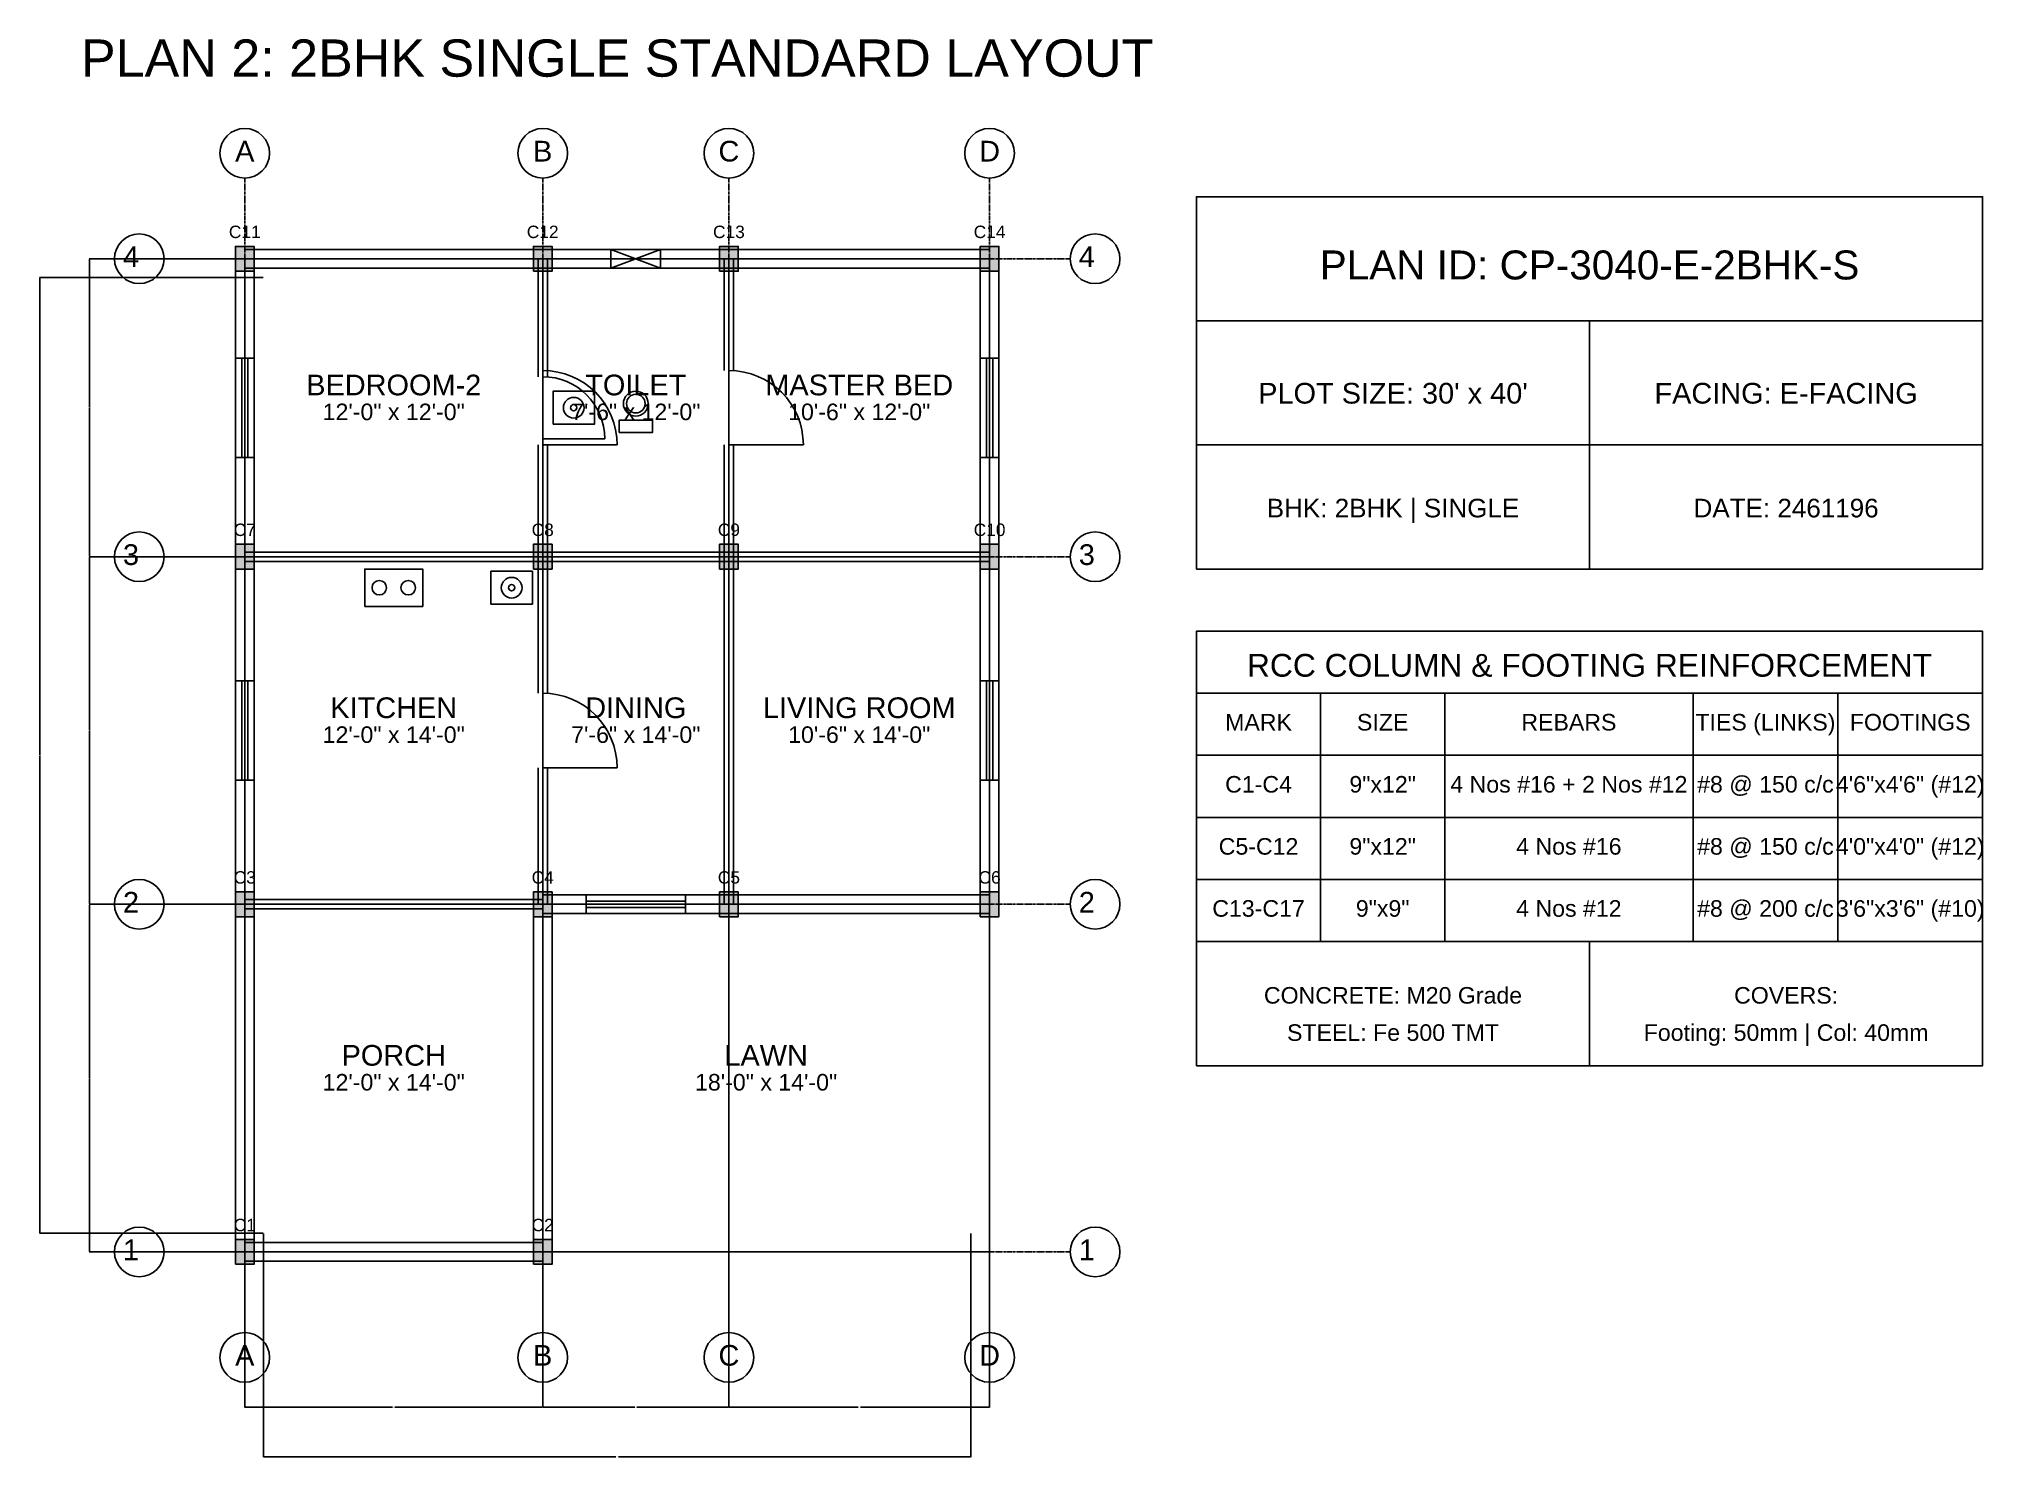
# Model space of a CAD drawing. Header units: inches. Extents: x -100 to 840, y -99 to 586.
import ezdxf
from ezdxf.enums import TextEntityAlignment as Align

# ---------------------------------------------------------------- set-up
doc = ezdxf.new("R2010")
doc.units = ezdxf.units.IN
doc.header["$MEASUREMENT"] = 0
doc.linetypes.add('CENTER', pattern=[2, 1.25, -0.25, 0.25, -0.25])
for name, color, linetype in [('A-COL-HATCH', 251, 'Continuous'), ('A-COLUMN', 1, 'Continuous'), ('A-DIM', 5, 'Continuous'), ('A-DOOR', 30, 'Continuous'), ('A-FIXTURE', 8, 'Continuous'), ('A-TEXT', 2, 'Continuous'), ('A-WALL-EXT', 7, 'Continuous'), ('A-WALL-INT', 9, 'Continuous'), ('A-WINDOW', 4, 'Continuous'), ('S-BEAM-FRAMING', 2, 'Continuous'), ('S-BUBBLE', 4, 'Continuous'), ('S-GRID-CENTER', 8, 'CENTER'), ('S-TABLE', 7, 'Continuous'), ('S-TEXT', 3, 'Continuous')]:
    doc.layers.add(name, color=color, linetype=linetype)
doc.styles.get("Standard").update_dxf_attribs({"font": 'arial.ttf'})
doc.dimstyles.get("Standard").update_dxf_attribs({"dimtxt": 0.18, "dimasz": 0.18, "dimexe": 0.18, "dimexo": 0.0625, "dimgap": 0.09, "dimtad": 0, "dimtih": 1, "dimtoh": 1, "dimdec": 4, "dimzin": 0, "dimdsep": 46, "dimtxsty": 'Standard', "dimcen": 0.09, "dimadec": 0, "dimazin": 0, "dimtfac": 1, "dimtdec": 4, "dimtofl": 0, "dimtmove": 0, "dimatfit": 3, "dimfxl": 1, "dimtolj": 1, "dimtzin": 0, "dimarcsym": 0})

# ---------------------------------------------------------------- blocks, each defined once
blk = doc.blocks.new('*D43')
at = {"layer": 'A-DIM', "color": 0, "lineweight": -2, "transparency": 16777216}
for p, q in [((0, 8.94), (0, -75.18)), ((144, 8.94), (144, -75.18)), ((0.18, -75), (71.41, -75)), ((143.82, -75), (72.59, -75))]:
    blk.add_line(p, q, dxfattribs=at)
at = {"layer": 'A-DIM', "color": 0, "transparency": 16777216}
for points in [[(0.18, -74.97), (0.18, -75.03), (0, -75)], [(143.82, -74.97), (143.82, -75.03), (144, -75)]]:
    blk.add_solid(points, dxfattribs=at)
at = {"layer": 'Defpoints', "color": 0, "transparency": 16777216}
for p in [(0, 9), (144, 9), (144, -75)]:
    blk.add_point(p, dxfattribs=at)
at = {"layer": 'A-DIM', "color": 0, "transparency": 16777216, "insert": (72, -75), "char_height": 0.18, "attachment_point": 5}
blk.add_mtext('\\A1;144.0000', dxfattribs=at)
blk = doc.blocks.new('*D44')
at = {"layer": 'A-DIM', "color": 0, "lineweight": -2, "transparency": 16777216}
for p, q in [((144, 8.94), (144, -75.18)), ((234, 8.94), (234, -75.18)), ((144.18, -75), (188.47, -75)), ((233.82, -75), (189.53, -75))]:
    blk.add_line(p, q, dxfattribs=at)
at = {"layer": 'A-DIM', "color": 0, "transparency": 16777216}
for points in [[(144.18, -74.97), (144.18, -75.03), (144, -75)], [(233.82, -74.97), (233.82, -75.03), (234, -75)]]:
    blk.add_solid(points, dxfattribs=at)
at = {"layer": 'Defpoints', "color": 0, "transparency": 16777216}
for p in [(144, 9), (234, 9), (234, -75)]:
    blk.add_point(p, dxfattribs=at)
at = {"layer": 'A-DIM', "color": 0, "transparency": 16777216, "insert": (189, -75), "char_height": 0.18, "attachment_point": 5}
blk.add_mtext('\\A1;90.0000', dxfattribs=at)
blk = doc.blocks.new('*D45')
at = {"layer": 'A-DIM', "color": 0, "lineweight": -2, "transparency": 16777216}
for p, q in [((234, 8.94), (234, -75.18)), ((360, 8.94), (360, -75.18)), ((234.18, -75), (296.41, -75)), ((359.82, -75), (297.59, -75))]:
    blk.add_line(p, q, dxfattribs=at)
at = {"layer": 'A-DIM', "color": 0, "transparency": 16777216}
for points in [[(234.18, -74.97), (234.18, -75.03), (234, -75)], [(359.82, -74.97), (359.82, -75.03), (360, -75)]]:
    blk.add_solid(points, dxfattribs=at)
at = {"layer": 'Defpoints', "color": 0, "transparency": 16777216}
for p in [(234, 9), (360, 9), (360, -75)]:
    blk.add_point(p, dxfattribs=at)
at = {"layer": 'A-DIM', "color": 0, "transparency": 16777216, "insert": (297, -75), "char_height": 0.18, "attachment_point": 5}
blk.add_mtext('\\A1;126.0000', dxfattribs=at)
blk = doc.blocks.new('*D46')
at = {"layer": 'A-DIM', "color": 0, "lineweight": -2, "transparency": 16777216}
for p, q in [((9, 8.94), (9, -99.18)), ((351, 8.94), (351, -99.18)), ((9.18, -99), (179.4, -99)), ((350.82, -99), (180.6, -99))]:
    blk.add_line(p, q, dxfattribs=at)
at = {"layer": 'A-DIM', "color": 0, "transparency": 16777216}
for points in [[(9.18, -98.97), (9.18, -99.03), (9, -99)], [(350.82, -98.97), (350.82, -99.03), (351, -99)]]:
    blk.add_solid(points, dxfattribs=at)
at = {"layer": 'Defpoints', "color": 0, "transparency": 16777216}
for p in [(9, 9), (351, 9), (351, -99)]:
    blk.add_point(p, dxfattribs=at)
at = {"layer": 'A-DIM', "color": 0, "transparency": 16777216, "insert": (180, -99), "char_height": 0.18, "attachment_point": 5}
blk.add_mtext('\\A1;342.0000', dxfattribs=at)
blk = doc.blocks.new('*D47')
at = {"layer": 'A-DIM', "color": 0, "lineweight": -2, "transparency": 16777216}
for p, q in [((8.94, 168), (-75.18, 168)), ((-75, 167.82), (-75, 84.18)), ((-75, 0.18), (-75, 83.82)), ((8.94, 0), (-75.18, 0))]:
    blk.add_line(p, q, dxfattribs=at)
at = {"layer": 'A-DIM', "color": 0, "transparency": 16777216}
for points in [[(-75.03, 167.82), (-74.97, 167.82), (-75, 168)], [(-75.03, 0.18), (-74.97, 0.18), (-75, 0)]]:
    blk.add_solid(points, dxfattribs=at)
at = {"layer": 'Defpoints', "color": 0, "transparency": 16777216}
for p in [(-75, 168), (9, 168), (9, 0)]:
    blk.add_point(p, dxfattribs=at)
at = {"layer": 'A-DIM', "color": 0, "transparency": 16777216, "insert": (-75, 84), "char_height": 0.18, "attachment_point": 5}
blk.add_mtext('\\A1;168.0000', dxfattribs=at)
blk = doc.blocks.new('*D48')
at = {"layer": 'A-DIM', "color": 0, "lineweight": -2, "transparency": 16777216}
for p, q in [((8.94, 336), (-75.18, 336)), ((-75, 335.82), (-75, 252.18)), ((-75, 168.18), (-75, 251.82)), ((8.94, 168), (-75.18, 168))]:
    blk.add_line(p, q, dxfattribs=at)
at = {"layer": 'A-DIM', "color": 0, "transparency": 16777216}
for points in [[(-75.03, 335.82), (-74.97, 335.82), (-75, 336)], [(-75.03, 168.18), (-74.97, 168.18), (-75, 168)]]:
    blk.add_solid(points, dxfattribs=at)
at = {"layer": 'Defpoints', "color": 0, "transparency": 16777216}
for p in [(-75, 336), (9, 336), (9, 168)]:
    blk.add_point(p, dxfattribs=at)
at = {"layer": 'A-DIM', "color": 0, "transparency": 16777216, "insert": (-75, 252), "char_height": 0.18, "attachment_point": 5}
blk.add_mtext('\\A1;168.0000', dxfattribs=at)
blk = doc.blocks.new('*D49')
at = {"layer": 'A-DIM', "color": 0, "lineweight": -2, "transparency": 16777216}
for p, q in [((8.94, 480), (-75.18, 480)), ((-75, 479.82), (-75, 408.18)), ((-75, 336.18), (-75, 407.82)), ((8.94, 336), (-75.18, 336))]:
    blk.add_line(p, q, dxfattribs=at)
at = {"layer": 'A-DIM', "color": 0, "transparency": 16777216}
for points in [[(-75.03, 479.82), (-74.97, 479.82), (-75, 480)], [(-75.03, 336.18), (-74.97, 336.18), (-75, 336)]]:
    blk.add_solid(points, dxfattribs=at)
at = {"layer": 'Defpoints', "color": 0, "transparency": 16777216}
for p in [(-75, 480), (9, 480), (9, 336)]:
    blk.add_point(p, dxfattribs=at)
at = {"layer": 'A-DIM', "color": 0, "transparency": 16777216, "insert": (-75, 408), "char_height": 0.18, "attachment_point": 5}
blk.add_mtext('\\A1;144.0000', dxfattribs=at)
blk = doc.blocks.new('*D50')
at = {"layer": 'A-DIM', "color": 0, "lineweight": -2, "transparency": 16777216}
for p, q in [((8.94, 471), (-99.18, 471)), ((-99, 470.82), (-99, 240.18)), ((-99, 9.18), (-99, 239.82)), ((8.94, 9), (-99.18, 9))]:
    blk.add_line(p, q, dxfattribs=at)
at = {"layer": 'A-DIM', "color": 0, "transparency": 16777216}
for points in [[(-99.03, 470.82), (-98.97, 470.82), (-99, 471)], [(-99.03, 9.18), (-98.97, 9.18), (-99, 9)]]:
    blk.add_solid(points, dxfattribs=at)
at = {"layer": 'Defpoints', "color": 0, "transparency": 16777216}
for p in [(-99, 471), (9, 471), (9, 9)]:
    blk.add_point(p, dxfattribs=at)
at = {"layer": 'A-DIM', "color": 0, "transparency": 16777216, "insert": (-99, 240), "char_height": 0.18, "attachment_point": 5}
blk.add_mtext('\\A1;462.0000', dxfattribs=at)

msp = doc.modelspace()

# ---------------------------------------------------------------- linework, layer by layer
at = {"layer": 'A-COL-HATCH'}
for points in [[(-4.5, 474), (4.5, 474), (-4.5, 486), (4.5, 486)], [(139.5, 474), (148.5, 474), (139.5, 486), (148.5, 486)], [(229.5, 474), (238.5, 474), (229.5, 486), (238.5, 486)], [(355.5, 474), (364.5, 474), (355.5, 486), (364.5, 486)], [(-4.5, 330), (4.5, 330), (-4.5, 342), (4.5, 342)], [(139.5, 330), (148.5, 330), (139.5, 342), (148.5, 342)], [(229.5, 330), (238.5, 330), (229.5, 342), (238.5, 342)], [(355.5, 330), (364.5, 330), (355.5, 342), (364.5, 342)], [(-4.5, 162), (4.5, 162), (-4.5, 174), (4.5, 174)], [(139.5, 162), (148.5, 162), (139.5, 174), (148.5, 174)], [(229.5, 162), (238.5, 162), (229.5, 174), (238.5, 174)], [(355.5, 162), (364.5, 162), (355.5, 174), (364.5, 174)], [(-4.5, -6), (4.5, -6), (-4.5, 6), (4.5, 6)], [(139.5, -6), (148.5, -6), (139.5, 6), (148.5, 6)]]:
    msp.add_solid(points, dxfattribs=at)
at = {"layer": 'A-COLUMN'}
for points in [[(-4.5, 474), (4.5, 474), (4.5, 486), (-4.5, 486)], [(139.5, 474), (148.5, 474), (148.5, 486), (139.5, 486)], [(229.5, 474), (238.5, 474), (238.5, 486), (229.5, 486)], [(355.5, 474), (364.5, 474), (364.5, 486), (355.5, 486)], [(-4.5, 330), (4.5, 330), (4.5, 342), (-4.5, 342)], [(139.5, 330), (148.5, 330), (148.5, 342), (139.5, 342)], [(229.5, 330), (238.5, 330), (238.5, 342), (229.5, 342)], [(355.5, 330), (364.5, 330), (364.5, 342), (355.5, 342)], [(-4.5, 162), (4.5, 162), (4.5, 174), (-4.5, 174)], [(139.5, 162), (148.5, 162), (148.5, 174), (139.5, 174)], [(229.5, 162), (238.5, 162), (238.5, 174), (229.5, 174)], [(355.5, 162), (364.5, 162), (364.5, 174), (355.5, 174)], [(-4.5, -6), (4.5, -6), (4.5, 6), (-4.5, 6)], [(139.5, -6), (148.5, -6), (148.5, 6), (139.5, 6)]]:
    msp.add_lwpolyline(points, close=True, dxfattribs=at)
at = {"layer": 'A-DOOR'}
for p, q in [((144, 393), (174, 393)), ((144, 390), (180, 390)), ((234, 390), (270, 390)), ((144, 234), (180, 234))]:
    msp.add_line(p, q, dxfattribs=at)
for centre, radius in [((144, 390), 36), ((144, 393), 30), ((234, 390), 36), ((144, 234), 36)]:
    msp.add_arc(centre, radius, 0, 90, dxfattribs=at)
at = {"layer": 'A-FIXTURE'}
for points in [[(149, 400), (169, 400), (169, 416), (149, 416)], [(181, 396), (197, 396), (197, 402), (181, 402)], [(58, 312), (86, 312), (86, 330), (58, 330)], [(119, 313), (139, 313), (139, 329), (119, 329)]]:
    msp.add_lwpolyline(points, close=True, dxfattribs=at)
for centre, radius in [((189, 410), 6), ((189, 410), 4.5), ((159, 408), 5), ((159, 408), 1.5), ((65, 321), 3.5), ((79, 321), 3.5), ((129, 321), 5), ((129, 321), 1.5)]:
    msp.add_circle(centre, radius, dxfattribs=at)
at = {"layer": 'A-WALL-EXT'}
for p, q in [((-4.5, 432), (-4.5, 480)), ((0, 484.5), (144, 484.5)), ((4.5, 432), (4.5, 480)), ((144, 484.5), (177, 484.5)), ((201, 484.5), (234, 484.5)), ((234, 484.5), (360, 484.5)), ((355.5, 432), (355.5, 480)), ((364.5, 432), (364.5, 480)), ((0, 475.5), (144, 475.5)), ((144, 475.5), (177, 475.5)), ((201, 475.5), (234, 475.5)), ((234, 475.5), (360, 475.5)), ((460, 450), (840, 450)), ((650, 330), (650, 450)), ((460, 390), (840, 390)), ((-4.5, 336), (-4.5, 384)), ((4.5, 336), (4.5, 384)), ((355.5, 336), (355.5, 384)), ((364.5, 336), (364.5, 384)), ((-4.5, 276), (-4.5, 336)), ((4.5, 276), (4.5, 336)), ((355.5, 276), (355.5, 336)), ((364.5, 276), (364.5, 336)), ((-4.5, 168), (-4.5, 228)), ((4.5, 168), (4.5, 228)), ((355.5, 168), (355.5, 228)), ((364.5, 168), (364.5, 228)), ((144, 172.5), (165, 172.5)), ((213, 172.5), (234, 172.5)), ((234, 172.5), (360, 172.5)), ((-4.5, 0), (-4.5, 168)), ((4.5, 0), (4.5, 168)), ((139.5, 0), (139.5, 168)), ((144, 163.5), (165, 163.5)), ((148.5, 0), (148.5, 168)), ((213, 163.5), (234, 163.5)), ((234, 163.5), (360, 163.5)), ((0, 4.5), (144, 4.5)), ((0, -4.5), (144, -4.5))]:
    msp.add_line(p, q, dxfattribs=at)
msp.add_lwpolyline([(460, 330), (840, 330), (840, 510), (460, 510)], close=True, dxfattribs=at)
at = {"layer": 'A-WALL-INT'}
for p, q in [((141.75, 423), (141.75, 480)), ((146.25, 423), (146.25, 480)), ((231.75, 426), (231.75, 480)), ((236.25, 426), (236.25, 480)), ((141.75, 336), (141.75, 390)), ((146.25, 336), (146.25, 390)), ((231.75, 336), (231.75, 390)), ((236.25, 336), (236.25, 390)), ((0, 338.25), (144, 338.25)), ((0, 333.75), (144, 333.75)), ((141.75, 270), (141.75, 336)), ((144, 338.25), (234, 338.25)), ((144, 333.75), (234, 333.75)), ((146.25, 270), (146.25, 336)), ((231.75, 168), (231.75, 336)), ((234, 338.25), (360, 338.25)), ((234, 333.75), (360, 333.75)), ((236.25, 168), (236.25, 336)), ((141.75, 168), (141.75, 234)), ((146.25, 168), (146.25, 234)), ((0, 170.25), (144, 170.25)), ((0, 165.75), (144, 165.75))]:
    msp.add_line(p, q, dxfattribs=at)
at = {"layer": 'A-WINDOW'}
for p, q in [((177, 475.5), (201, 484.5)), ((177, 484.5), (201, 475.5)), ((-1.5, 384), (-1.5, 432)), ((1.5, 384), (1.5, 432)), ((358.5, 384), (358.5, 432)), ((361.5, 384), (361.5, 432)), ((-1.5, 228), (-1.5, 276)), ((1.5, 228), (1.5, 276)), ((358.5, 228), (358.5, 276)), ((361.5, 228), (361.5, 276)), ((165, 169.5), (213, 169.5)), ((165, 166.5), (213, 166.5))]:
    msp.add_line(p, q, dxfattribs=at)
for points in [[(177, 475.5), (201, 475.5), (201, 484.5), (177, 484.5)], [(-4.5, 384), (4.5, 384), (4.5, 432), (-4.5, 432)], [(355.5, 384), (364.5, 384), (364.5, 432), (355.5, 432)], [(-4.5, 228), (4.5, 228), (4.5, 276), (-4.5, 276)], [(355.5, 228), (364.5, 228), (364.5, 276), (355.5, 276)], [(165, 163.5), (213, 163.5), (213, 172.5), (165, 172.5)]]:
    msp.add_lwpolyline(points, close=True, dxfattribs=at)
at = {"layer": 'S-BEAM-FRAMING'}
for p, q in [((0, 0), (0, 480)), ((0, 480), (360, 480)), ((144, 0), (144, 480)), ((234, 0), (234, 480)), ((360, 0), (360, 480)), ((0, 336), (360, 336)), ((0, 168), (360, 168)), ((0, 0), (360, 0))]:
    msp.add_line(p, q, dxfattribs=at)
at = {"layer": 'S-BUBBLE'}
for centre in [(0, 531), (144, 531), (234, 531), (360, 531), (-51, 480), (411, 480), (-51, 336), (411, 336), (-51, 168), (411, 168), (-51, 0), (411, 0), (0, -51), (144, -51), (234, -51), (360, -51)]:
    msp.add_circle(centre, 12, dxfattribs=at)
at = {"layer": 'S-GRID-CENTER'}
for p, q in [((0, -39), (0, 519)), ((144, -39), (144, 519)), ((234, -39), (234, 519)), ((360, -39), (360, 519)), ((-39, 480), (399, 480)), ((-39, 336), (399, 336)), ((-39, 168), (399, 168)), ((-39, 0), (399, 0))]:
    msp.add_line(p, q, dxfattribs=at)
at = {"layer": 'S-TABLE'}
for points in [[(460, 270), (840, 270), (840, 300), (460, 300)], [(460, 240), (520, 240), (520, 270), (460, 270)], [(520, 240), (580, 240), (580, 270), (520, 270)], [(580, 240), (700, 240), (700, 270), (580, 270)], [(700, 240), (770, 240), (770, 270), (700, 270)], [(770, 240), (840, 240), (840, 270), (770, 270)], [(460, 210), (520, 210), (520, 240), (460, 240)], [(520, 210), (580, 210), (580, 240), (520, 240)], [(580, 210), (700, 210), (700, 240), (580, 240)], [(700, 210), (770, 210), (770, 240), (700, 240)], [(770, 210), (840, 210), (840, 240), (770, 240)], [(460, 180), (520, 180), (520, 210), (460, 210)], [(520, 180), (580, 180), (580, 210), (520, 210)], [(580, 180), (700, 180), (700, 210), (580, 210)], [(700, 180), (770, 180), (770, 210), (700, 210)], [(770, 180), (840, 180), (840, 210), (770, 210)], [(460, 150), (520, 150), (520, 180), (460, 180)], [(520, 150), (580, 150), (580, 180), (520, 180)], [(580, 150), (700, 150), (700, 180), (580, 180)], [(700, 150), (770, 150), (770, 180), (700, 180)], [(770, 150), (840, 150), (840, 180), (770, 180)], [(460, 90), (650, 90), (650, 150), (460, 150)], [(650, 90), (840, 90), (840, 150), (650, 150)]]:
    msp.add_lwpolyline(points, close=True, dxfattribs=at)

# ---------------------------------------------------------------- texts
at = {"layer": 'A-TEXT'}
for s, height, p in [('PLAN 2: 2BHK SINGLE STANDARD LAYOUT', 18, (180, 568)), ('C11', 6, (0, 490)), ('C12', 6, (144, 490)), ('C13', 6, (234, 490)), ('C14', 6, (360, 490)), ('PLAN ID: CP-3040-E-2BHK-S', 14, (650, 470)), ('BEDROOM-2', 10, (72, 414)), ('TOILET', 10, (189, 414)), ('MASTER BED', 10, (297, 414)), ("PLOT SIZE: 30' x 40'", 10, (555, 410)), ('FACING: E-FACING', 10, (745, 410)), ('12\'-0" x 12\'-0"', 8, (72, 402)), ('7\'-6" x 12\'-0"', 8, (189, 402)), ('10\'-6" x 12\'-0"', 8, (297, 402)), ('BHK: 2BHK | SINGLE', 9, (555, 355)), ('DATE: 2461196', 9, (745, 355)), ('C7', 6, (0, 346)), ('C8', 6, (144, 346)), ('C9', 6, (234, 346)), ('C10', 6, (360, 346)), ('KITCHEN', 10, (72, 258)), ('DINING', 10, (189, 258)), ('LIVING ROOM', 10, (297, 258)), ('12\'-0" x 14\'-0"', 8, (72, 246)), ('7\'-6" x 14\'-0"', 8, (189, 246)), ('10\'-6" x 14\'-0"', 8, (297, 246)), ('C3', 6, (0, 178)), ('C4', 6, (144, 178)), ('C5', 6, (234, 178)), ('C6', 6, (360, 178)), ('PORCH', 10, (72, 90)), ('LAWN', 10, (252, 90)), ('12\'-0" x 14\'-0"', 8, (72, 78)), ('18\'-0" x 14\'-0"', 8, (252, 78)), ('C1', 6, (0, 10)), ('C2', 6, (144, 10))]:
    msp.add_text(s, height=height, dxfattribs=at).set_placement(p, align=Align.CENTER)
at = {"layer": 'S-TEXT'}
for s, height, p in [('A', 10, (0, 527)), ('B', 10, (144, 527)), ('C', 10, (234, 527)), ('D', 10, (360, 527)), ('4', 10, (-55, 476)), ('4', 10, (407, 476)), ('3', 10, (-55, 332)), ('3', 10, (407, 332)), ('RCC COLUMN & FOOTING REINFORCEMENT', 11, (650, 278)), ('MARK', 8, (490, 252)), ('SIZE', 8, (550, 252)), ('REBARS', 8, (640, 252)), ('TIES (LINKS)', 8, (735, 252)), ('FOOTINGS', 8, (805, 252)), ('C1-C4', 8, (490, 222)), ('9"x12"', 8, (550, 222)), ('4 Nos #16 + 2 Nos #12', 8, (640, 222)), ('#8 @ 150 c/c', 8, (735, 222)), ('4\'6"x4\'6" (#12)', 8, (805, 222)), ('C5-C12', 8, (490, 192)), ('9"x12"', 8, (550, 192)), ('4 Nos #16', 8, (640, 192)), ('#8 @ 150 c/c', 8, (735, 192)), ('4\'0"x4\'0" (#12)', 8, (805, 192)), ('2', 10, (-55, 164)), ('2', 10, (407, 164)), ('C13-C17', 8, (490, 162)), ('9"x9"', 8, (550, 162)), ('4 Nos #12', 8, (640, 162)), ('#8 @ 200 c/c', 8, (735, 162)), ('3\'6"x3\'6" (#10)', 8, (805, 162)), ('CONCRETE: M20 Grade', 8, (555, 120)), ('COVERS:', 8, (745, 120)), ('STEEL: Fe 500 TMT', 8, (555, 102)), ('Footing: 50mm | Col: 40mm', 8, (745, 102)), ('1', 10, (-55, -4)), ('1', 10, (407, -4)), ('A', 10, (0, -55)), ('B', 10, (144, -55)), ('C', 10, (234, -55)), ('D', 10, (360, -55))]:
    msp.add_text(s, height=height, dxfattribs=at).set_placement(p, align=Align.CENTER)

# ---------------------------------------------------------------- dimensions: what is measured, and where the dimension line sits
at = {"layer": 'A-DIM'}
for base, p1, p2, picture, middle in [((-75, 480), (9, 336), (9, 480), '*D49', (-75, 408)), ((-99, 471), (9, 9), (9, 471), '*D50', (-99, 240)), ((-75, 336), (9, 168), (9, 336), '*D48', (-75, 252)), ((-75, 168), (9, 0), (9, 168), '*D47', (-75, 84))]:
    dim = msp.add_linear_dim(base=base, p1=p1, p2=p2, angle=90, dimstyle='Standard', dxfattribs=at)
    dim.commit()
    dim.dimension.update_dxf_attribs({"geometry": picture, "text_midpoint": middle})
for base, p1, p2, picture, middle in [((144, -75), (0, 9), (144, 9), '*D43', (72, -75)), ((351, -99), (9, 9), (351, 9), '*D46', (180, -99)), ((234, -75), (144, 9), (234, 9), '*D44', (189, -75)), ((360, -75), (234, 9), (360, 9), '*D45', (297, -75))]:
    dim = msp.add_linear_dim(base=base, p1=p1, p2=p2, dimstyle='Standard', dxfattribs=at)
    dim.commit()
    dim.dimension.update_dxf_attribs({"geometry": picture, "text_midpoint": middle})

doc.saveas('drawing.dxf')
